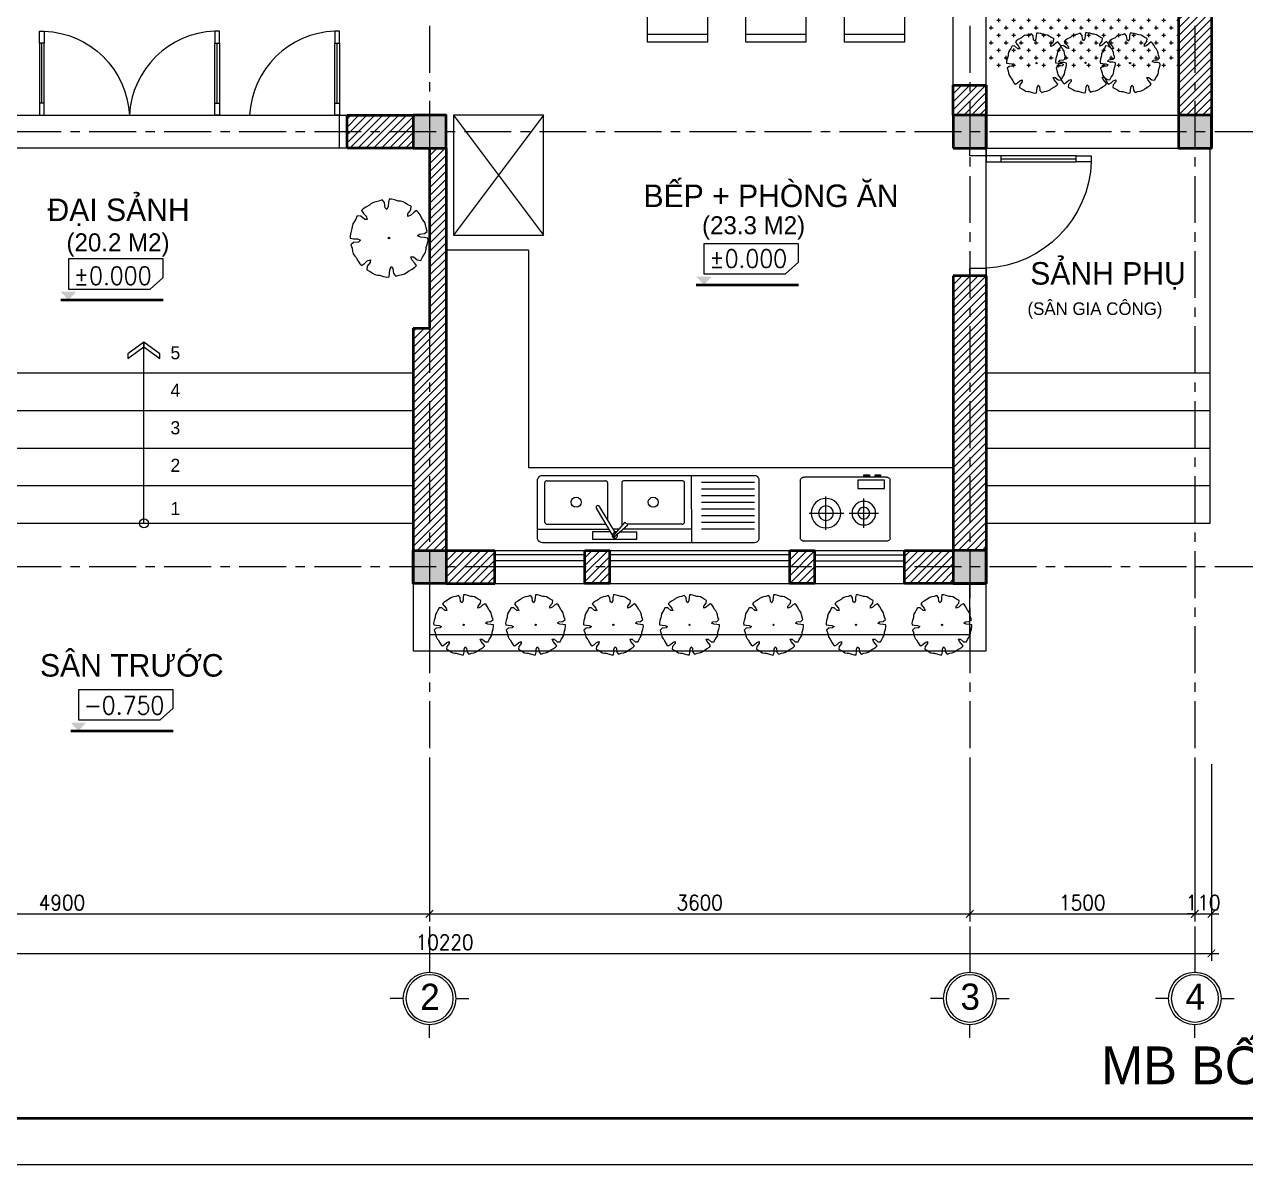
# Model space of a CAD drawing. Header units: millimetres. Extents: x -529782 to -142003, y -492574 to -273331.
# Drawn here: x -262904 to -254766, y -390810 to -383213 of the extents above; entities that cross this region are included whole.
import ezdxf
from ezdxf.enums import TextEntityAlignment as Align

# ---------------------------------------------------------------- set-up
doc = ezdxf.new("R2010")
doc.units = ezdxf.units.MM
doc.header["$LTSCALE"] = 500
doc.header["$MEASUREMENT"] = 0
doc.header["$PDMODE"] = 3
doc.linetypes.add('CENTER', pattern=[2, 1.25, -0.25, 0.25, -0.25])
doc.layers.get('0').update_dxf_attribs({"linetype": 'CONTINUOUS', "lineweight": 13})
doc.layers.get('Defpoints').update_dxf_attribs({"color": 255, "linetype": 'CONTINUOUS', "lineweight": 13})
for name, color, linetype, lineweight in [('1.cat 30', 30, 'CONTINUOUS', 35), ('1.cot', 2, 'CONTINUOUS', 35), ('2.thay 145', 145, 'CONTINUOUS', 18), ('3.manh 08', 8, 'CONTINUOUS', 9), ('4.dim 08', 8, 'CONTINUOUS', 13), ('7.tim 67', 67, 'CENTER', 9), ('8.vat lieu 08', 8, 'CONTINUOUS', 5), ('9.text \xad white', 7, 'CONTINUOUS', 15), ('CA.manh 08', 8, 'CONTINUOUS', 9), ('CA.thay 145', 145, 'CONTINUOUS', 18), ('noithat', 15, 'CONTINUOUS', 9)]:
    doc.layers.add(name, color=color, linetype=linetype, lineweight=lineweight)
doc.styles.add('CA.JSC1', font='')
doc.styles.get("Standard").update_dxf_attribs({"font": 'txt.shx', "width": 0.9})
doc.styles.add('VnAvantH', font='')
doc.styles.get('CA.JSC1').set_extended_font_data('.VnAvantH')
doc.styles.get('VnAvantH').set_extended_font_data('.VnAvantH')
doc.dimstyles.new('CA 50', dxfattribs={"dimscale": 0, "dimtxt": 100, "dimasz": 50, "dimexe": 50, "dimexo": 0, "dimgap": 25, "dimtad": 1, "dimdec": 0, "dimzin": 0, "dimdsep": 46, "dimtxsty": 'Standard', "dimblk": 'ARCHTICK', "dimcen": 0.09, "dimdle": 50, "dimclrd": 256, "dimclre": 256, "dimclrt": 7, "dimadec": 0, "dimazin": 0, "dimtfac": 1, "dimtdec": 0, "dimtix": 1, "dimtmove": 2, "dimatfit": 3, "dimldrblk": 'DOT', "dimfxl": 1, "dimtolj": 1, "dimtzin": 0, "dimarcsym": 0})
pattern_1 = [(45, (0, 0), (-26.51650429449553, 26.51650429449553), [])]

# ---------------------------------------------------------------- blocks, each defined once
blk = doc.blocks.new('A$C2BDB356E')
at = {"layer": 'noithat', "color": 135, "linetype": 'Continuous'}
for p, q in [((0.0007344302721321583, 599.9999563574092), (0.0007344302721321583, 699.9999563574092)), ((0.0007344302721321583, 699.9999563574092), (40.00073443027213, 699.9999563574092)), ((40.00073443027213, 699.9999563574092), (40.00073443027213, 599.9999563574092)), ((40.00073443027213, 599.9999563574092), (0.0007344302721321583, 599.9999563574092)), ((0.0007344302721321583, 99.99995635740925), (0.0007344302721321583, -4.364259075373411e-05)), ((40.00073443027213, 99.99995635740925), (0.0007344302721321583, 99.99995635740925)), ((40.00073443027213, -4.364259075373411e-05), (40.00073443027213, 99.99995635740925)), ((0.0007344302721321583, -4.364259075373411e-05), (40.00073443027213, -4.364259075373411e-05))]:
    blk.add_line(p, q, dxfattribs=at)
at = {"layer": 'noithat', "color": 8, "linetype": 'Continuous'}
for p, q in [((0.0007344302721321583, 99.99995635740925), (0.0007344302721321583, 599.9999563574092)), ((20.00073443027213, 599.9999563574092), (20.00073443027213, 99.99995635740925)), ((40.00073443027213, 599.9999563574092), (40.00073443027213, 99.99995635740925))]:
    blk.add_line(p, q, dxfattribs=at)
at = {"layer": 'noithat', "color": 1, "linetype": 'Continuous'}
blk.add_arc((10.18820847296689, 740.3098040898665), 740.9098847954065, 272.306074052381, 356.8812333185894, dxfattribs=at)
blk = doc.blocks.new('A$C46190709')
at = {"layer": 'noithat'}
for p, q in [((151.6996970623732, 1411.058481153101), (151.6996970623732, 1811.308481153101)), ((151.6996970623732, 1811.308481153101), (556.389697059989, 1811.308481153101)), ((556.389697059989, 1811.308481153101), (556.389697059989, 1411.058481153101)), ((806.4235157519579, 1411.058481153101), (806.4235157519579, 1811.308481153101)), ((806.4235157519579, 1811.308481153101), (1211.113515749574, 1811.308481153101)), ((1211.113515749574, 1811.308481153101), (1211.113515749574, 1411.058481153101)), ((1463.147334441543, 1411.058481153101), (1463.147334441543, 1811.308481153101)), ((1463.147334441543, 1811.308481153101), (1867.837334439158, 1811.308481153101)), ((1867.837334439158, 1811.308481153101), (1867.837334439158, 1411.058481153101)), ((151.6996970623732, 1761.308481153101), (556.389697059989, 1761.308481153101)), ((806.4235157519579, 1761.308481153101), (1211.113515749574, 1761.308481153101)), ((1463.147334441543, 1761.308481153101), (1867.837334439158, 1761.308481153101)), ((556.389697059989, 1411.058481153101), (151.6996970623732, 1411.058481153101)), ((1211.113515749574, 1411.058481153101), (806.4235157519579, 1411.058481153101)), ((1867.837334439158, 1411.058481153101), (1463.147334441543, 1411.058481153101)), ((3.938376903533936e-05, 1303.521047540009), (50.00003938376904, 1253.521047540009)), ((3.938376903533936e-05, 503.1370746046305), (3.938376903533936e-05, 1303.521047540009)), ((3.938376903533936e-05, 1303.521047540009), (2000.08820720017, 1303.521047540009)), ((1950.08820720017, 1253.521047540009), (2000.08820720017, 1303.521047540009)), ((2000.08820720017, 1303.521047540009), (2000.08820720017, 503.1370746046305)), ((50.00003938376904, 553.1370746046305), (50.00003938376904, 1253.521047540009)), ((50.00003938376904, 1253.521047540009), (1950.08820720017, 1253.521047540009)), ((1950.08820720017, 1253.521047540009), (1950.08820720017, 553.1370746046305)), ((3.938376903533936e-05, 503.1370746046305), (50.00003938376904, 553.1370746046305)), ((2000.08820720017, 503.1370746046305), (3.938376903533936e-05, 503.1370746046305)), ((1950.08820720017, 553.1370746046305), (50.00003938376904, 553.1370746046305)), ((2000.08820720017, 503.1370746046305), (1950.08820720017, 553.1370746046305)), ((151.6996970623732, 400.250007789582), (151.6996970623732, 7.789582014083862e-06)), ((556.389697059989, 400.250007789582), (151.6996970623732, 400.250007789582)), ((556.389697059989, 7.789582014083862e-06), (556.389697059989, 400.250007789582)), ((806.4235157519579, 400.250007789582), (806.4235157519579, 7.789582014083862e-06)), ((1211.113515749574, 400.250007789582), (806.4235157519579, 400.250007789582)), ((1211.113515749574, 7.789582014083862e-06), (1211.113515749574, 400.250007789582)), ((1463.147334441543, 400.250007789582), (1463.147334441543, 7.789582014083862e-06)), ((1867.837334439158, 400.250007789582), (1463.147334441543, 400.250007789582)), ((1867.837334439158, 7.789582014083862e-06), (1867.837334439158, 400.250007789582)), ((151.6996970623732, 50.00000778958201), (556.389697059989, 50.00000778958201)), ((151.6996970623732, 7.789582014083862e-06), (556.389697059989, 7.789582014083862e-06)), ((806.4235157519579, 50.00000778958201), (1211.113515749574, 50.00000778958201)), ((806.4235157519579, 7.789582014083862e-06), (1211.113515749574, 7.789582014083862e-06)), ((1463.147334441543, 50.00000778958201), (1867.837334439158, 50.00000778958201)), ((1463.147334441543, 7.789582014083862e-06), (1867.837334439158, 7.789582014083862e-06))]:
    blk.add_line(p, q, dxfattribs=at)
blk = doc.blocks.new('A$C1A9D127A')
at = {"layer": 'noithat', "color": 135, "linetype": 'Continuous'}
for p, q in [((49.99985728343017, 109.9998206971213), (-0.0001427165698260069, 109.9998206971213)), ((-0.0001427165698260069, 109.9998206971213), (-0.0001427165698260069, -0.000179302878677845)), ((49.99985728343017, -0.000179302878677845), (49.99985728343017, 109.9998206971213)), ((-0.0001427165698260069, -0.000179302878677845), (49.99985728343017, -0.000179302878677845))]:
    blk.add_line(p, q, dxfattribs=at)
blk = doc.blocks.new('A$C30FB348B')
at = {"layer": 'noithat', "linetype": 'Continuous'}
for p, q in [((0.0002172812819480896, 33.85347321256995), (0.0002172812819480896, 421.2069516330957)), ((572.7609284371138, 440.9020689167082), (27.23950612545013, 440.9020689167082)), ((600.000217281282, 421.2069516330957), (600.000217281282, 33.85347321256995)), ((171.159261636436, 365.3245245367289), (171.159261636436, 143.323380228132)), ((423.4479116201401, 352.3814236670732), (423.4479116201401, 156.2664828933775)), ((60.14995465427637, 254.3239532783628), (289.5696166753769, 254.3239532783628)), ((325.3904412314296, 254.3239532783628), (521.5053820014, 254.3239532783628)), ((383.7958815470338, 35.55339248850942), (383.7958815470338, 89.17481165751815)), ((383.7958815470338, 89.17481165751815), (561.421077311039, 89.17481165751815)), ((561.421077311039, 89.17481165751815), (561.421077311039, 35.55339248850942)), ((572.7623986005783, 14.15982609987259), (27.23950612545013, 14.15982609987259)), ((561.421077311039, 35.55339248850942), (383.7958815470338, 35.55339248850942)), ((424.4404108226299, 9.21943062916398), (424.4404108226299, 0.000129304826259613)), ((461.3425084352493, 9.21943062916398), (424.4404108226299, 9.21943062916398)), ((424.4404108226299, 0.000129304826259613), (461.3425084352493, 0.000129304826259613)), ((461.3425084352493, 0.000129304826259613), (461.3425084352493, 9.21943062916398)), ((498.2446060404181, 9.21943062916398), (498.2446060404181, 0.000129304826259613)), ((535.1467036530375, 9.21943062916398), (498.2446060404181, 9.21943062916398)), ((498.2446060404181, 0.000129304826259613), (535.1467036530375, 0.000129304826259613)), ((535.1467036530375, 0.000129304826259613), (535.1467036530375, 9.21943062916398))]:
    blk.add_line(p, q, dxfattribs=at)
for centre, radius in [((171.159261636436, 254.3239532783628), 98.05747038781627), ((423.4479116201401, 254.3239532783628), 78.44703483184028), ((171.159261636436, 254.3239532783628), 49.02675046593203), ((423.4479116201401, 254.3239532783628), 39.22245889433288)]:
    blk.add_circle(centre, radius, dxfattribs=at)
for centre, radius, start, end in [((23.98896186053753, 416.7174651958048), 24.40207153541323, 82.34500645353862, 169.4018578650414), ((576.0105572864413, 416.7144089266658), 24.40497866236014, 10.60416503211747, 97.65190782303455), ((23.98983140289783, 38.34199333935976), 24.40012875186774, 190.6001994432586, 277.6639966626983), ((576.0186663344502, 38.3432694375515), 24.40255349083593, 262.3420477855835, 349.3978178015818)]:
    blk.add_arc(centre, radius, start, end, dxfattribs=at)
blk = doc.blocks.new('A$C6E1B72D1')
at = {"layer": 'noithat', "linetype": 'Continuous'}
for p, q in [((-0.0001640692353248596, 420.7680458985269), (-0.0001640692353248596, 22.14362573251128)), ((1444.282749138772, 442.9146523438394), (32.09326549619436, 442.91236352548)), ((449.2830543145537, 442.9131264649332), (450.34659191221, 7.104501128196716e-05)), ((1111.11319347471, 420.7672829590738), (814.6013526543975, 420.7672829590738)), ((814.6013526543975, 420.7672829590738), (814.6013526543975, 373.2193703614175)), ((967.8308753594756, 407.7980751954019), (876.3742713555694, 325.6722207032144)), ((1111.11319347471, 373.2193703614175), (1111.11319347471, 420.7672829590738)), ((1476.377323113382, 420.76880883798), (1477.335575066507, 22.14667749032378)), ((449.3356971368194, 354.2458291016519), (908.1941871270537, 354.2458291016519)), ((929.3222694024444, 373.2193703614175), (814.6013526543975, 373.2193703614175)), ((876.3742713555694, 325.6722207032144), (894.9060706719756, 307.8423256836832)), ((894.9060706719756, 307.8423256836832), (974.3280677422881, 401.890635009855)), ((914.7150306329131, 43.05503320321441), (914.7150306329131, 331.2996621094644)), ((934.092929802835, 354.2458291016519), (973.14932628721, 354.2458291016519)), ((950.1161841973662, 373.2193703614175), (961.7471961602569, 373.2193703614175)), ((957.7417640313506, 379.8828835450113), (957.786777459085, 379.8073525391519)), ((957.786777459085, 379.8073525391519), (1063.350131951272, 204.1603798829019)), ((979.8929481133819, 390.5480141602457), (980.0287513360381, 390.2893776856363)), ((980.0287513360381, 390.2893776856363), (1084.747531853616, 216.0469765625894)), ((990.2902869805694, 373.2193703614175), (1111.11319347471, 373.2193703614175)), ((1476.377323113382, 354.2458291016519), (1001.690891228616, 354.2458291016519)), ((497.4787025079131, 309.9541420899332), (497.4787025079131, 43.05427026376128)), ((513.5263709649444, 321.0274453125894), (881.2021522149444, 321.0274453125894)), ((1010.998752556741, 43.05503320321441), (1010.998752556741, 291.2682290039957)), ((1412.18741222471, 321.0274453125894), (1021.654727898538, 321.0274453125894)), ((1428.235080681741, 309.9541420899332), (1428.235080681741, 43.05503320321441)), ((32.09326549619436, 7.104501128196716e-05), (1445.240238152444, 0.0008339844644069672)), ((513.5263709649444, 31.98172998055816), (898.6673621758819, 31.98249292001128)), ((1412.18741222471, 31.98249292001128), (1027.046421013772, 31.98249292001128))]:
    blk.add_line(p, q, dxfattribs=at)
at = {"layer": 'noithat', "color": 156}
for p, q in [((32.09479137510061, 354.3312783204019), (385.142734490335, 354.3312783204019)), ((32.09479137510061, 310.0403542481363), (385.142734490335, 310.0403542481363)), ((32.09479137510061, 265.7486672364175), (385.142734490335, 265.7486672364175)), ((32.09479137510061, 221.4577431641519), (385.142734490335, 221.4577431641519)), ((32.09479137510061, 177.1668190918863), (385.142734490335, 177.1668190918863)), ((32.09479137510061, 132.8751320801675), (385.142734490335, 132.8751320801675)), ((32.09479137510061, 88.5842080079019), (385.142734490335, 88.5842080079019)), ((32.09479137510061, 44.29328393563628), (385.142734490335, 44.29328393563628))]:
    blk.add_line(p, q, dxfattribs=at)
at = {"layer": 'noithat', "linetype": 'Continuous'}
for centre in [(706.0976295098662, 175.4769082032144), (1219.617679558694, 175.4776711426675)]:
    blk.add_circle(centre, 33.2183837890625, dxfattribs=at)
for centre, radius, start, end in [((27.88928361982107, 414.6767083741724), 28.54690325358887, 81.53149259038038, 167.6794986471962), ((962.2162634953856, 397.4688732884824), 18.1301029671313, 250.4989757583646, 208.8114479477227), ((967.2825764790177, 400.668092019856), 7.15103431334749, 9.856066332278878, 85.60258372918807), ((1448.484984233975, 414.6754441000521), 28.55016045374393, 12.3232379801275, 98.46398995753543), ((511.4259673058987, 306.9064311049879), 14.27636990668869, 81.53967679184258, 167.6736672196492), ((1414.289938315749, 306.9095069915056), 14.273639983018, 12.31608928529571, 98.47056654684057), ((1073.935023337603, 210.3085482418537), 12.24091091034832, 210.1498957387909, 27.95584347097996), ((27.8893860206008, 28.23608449101448), 28.54724256486085, 192.3226559555198, 278.46819839597), ((511.4260698035359, 46.1031027585268), 14.27670949751336, 192.3306420769022, 278.4597047586103), ((900.7689119577408, 46.10205603763461), 14.27510329785728, 261.5342698816995, 347.6753836584962), ((1024.944871224463, 46.10205603763461), 14.27510329785728, 192.3246163415039, 278.4657301183006), ((1414.291083939373, 46.09898068383336), 14.27237406477604, 261.5240268080724, 347.6856265543046), ((1449.44306563586, 28.24014461413026), 28.5503489238796, 261.5348641832857, 347.6766344100138)]:
    blk.add_arc(centre, radius, start, end, dxfattribs=at)
blk = doc.blocks.new('ki hieu cost')
at = {"layer": '1.cat 30'}
blk.add_line((-119312.6479903211, -196389.5266377838), (-118175.9534743076, -196389.5266377837), dxfattribs=at)
at = {"layer": '3.manh 08'}
blk.add_lwpolyline([(-119227.225577535, -195933.8747298737), (-119227.225577535, -196268.1983629046), (-118320.4604987512, -196268.1983629046), (-118175.9534743076, -196138.8011558482), (-118175.9534743076, -195933.8747298737)], close=True, dxfattribs=at)
blk.add_solid([(-119312.6479903211, -196299.0221607631), (-119141.803164749, -196299.0221607631), (-119227.225577535, -196389.5266377839)], dxfattribs=at)
blk = doc.blocks.new('mui ten')
at = {"layer": '2.thay 145', "color": 2}
for points in [[(215.9530817739433, 213.65967309798), (154.2804254583607, 213.65967309798), (0, 0), (61.67265631558257, 0)], [(61.67265631558257, 0), (0, 0), (154.2804254583607, -213.6596730979509), (215.9530817739433, -213.6596730979509)]]:
    blk.add_lwpolyline(points, close=True, dxfattribs=at)
blk = doc.blocks.new('A$C4C885104')
at = {"color": 116}
for p, q in [((353.90112221241, 1131.769455332309), (316.8008278906345, 1108.683531083167)), ((391.9539651125669, 1141.274789348245), (353.90112221241, 1131.769455332309)), ((436.6658100187778, 1150.784047540277), (391.9539651125669, 1141.274789348245)), ((488.6582685410976, 1170.073332030326), (436.6658100187778, 1150.784047540277)), ((523.2338181063533, 1127.694199115038), (488.6582685410976, 1170.073332030326)), ((530.8443866893649, 1051.643678631634), (523.2338181063533, 1127.694199115038)), ((582.2152336016297, 1127.694199115038), (579.362497895956, 1069.298544041812)), ((590.7773687541485, 1179.303973764181), (582.2152336016297, 1127.694199115038)), ((626.0363964810967, 1180.779463738203), (590.9718065112829, 1179.016527913511)), ((674.1872363835573, 1171.091655563563), (626.0363964810967, 1180.779463738203)), ((735.6963426545262, 1151.897532328963), (674.1872363835573, 1171.091655563563)), ((763.951683267951, 1150.556445363909), (735.6963426545262, 1151.897532328963)), ((806.5286409407854, 1140.67340945825), (763.951683267951, 1150.556445363909)), ((840.1634260341525, 1120.514920104295), (806.5286409407854, 1140.67340945825)), ((878.5079255625606, 1095.650363322347), (840.1634260341525, 1120.514920104295)), ((108.3223132416606, 928.0125306583941), (85.21269899606705, 877.6437764950097)), ((162.7678298652172, 922.4715949036181), (108.3223132416606, 928.0125306583941)), ((174.0000470802188, 1006.677533041686), (204.473745688796, 964.1375089287758)), ((197.8864303231239, 1032.629086423665), (174.3408041521907, 1006.611803103238)), ((238.7920089364052, 1059.793210025877), (197.8864303231239, 1032.629086423665)), ((204.473745688796, 964.1375089287758), (243.7894519716501, 920.8273653835058)), ((295.8722552955151, 1089.668938875198), (238.7920089364052, 1059.793210025877)), ((316.8008278906345, 1108.683531083167), (295.8722552955151, 1089.668938875198)), ((558.4339253008366, 1023.12375240773), (530.8443866893649, 1051.643678631634)), ((579.362497895956, 1069.298544041812), (558.4339253008366, 1023.12375240773)), ((874.2528812214732, 919.3636479377747), (874.9314493313432, 959.0203841254115)), ((921.7349730953574, 937.2313998639584), (874.2528812214732, 919.3636479377747)), ((874.9314493313432, 959.0203841254115), (923.3798379153013, 1018.174386106431)), ((928.9252418875694, 1072.564439073205), (878.5079255625606, 1095.650363322347)), ((965.0867357477546, 976.5084720775485), (921.7349730953574, 937.2313998639584)), ((923.3798379153013, 1018.174386106431), (928.9252418875694, 1072.564439073205)), ((1007.667621448636, 1006.950263235718), (965.0867357477546, 976.5084720775485)), ((1033.645683541894, 983.0893143303692), (1007.60379087925, 1006.611803103238)), ((1060.835544556379, 942.2219700105488), (1033.645683541894, 983.0893143303692)), ((1090.742624059319, 885.1997763514519), (1060.835544556379, 942.2219700105488)), ((30.25457375496626, 763.201085370034), (28.91413167864084, 734.9715481288731)), ((40.14733090251684, 805.732280086726), (30.25457375496626, 763.201085370034)), ((60.3266307413578, 839.3359756208956), (40.14733090251684, 805.732280086726)), ((85.21269899606705, 877.6437764950097), (60.3266307413578, 839.3359756208956)), ((221.9800174385309, 874.0717957802117), (162.7678298652172, 922.4715949036181)), ((261.6728151217103, 873.3919323831797), (221.9800174385309, 874.0717957802117)), ((243.7894519716501, 920.8273653835058), (261.6728151217103, 873.3919323831797)), ((1109.77395555377, 864.2937315702438), (1090.742624059319, 885.1997763514519)), ((1132.883569799364, 827.2289132736623), (1109.77395555377, 864.2937315702438)), ((1142.400217555463, 789.2124824263155), (1132.883569799364, 827.2289132736623)), ((1151.916865311563, 744.5465362593532), (1142.400217555463, 789.2124824263155)), ((1171.226105317473, 692.6051687821746), (1151.916865311563, 744.5465362593532)), ((9.701128542423248, 673.5248466357589), (-0.0001368746161460876, 625.4213227592409)), ((-0.0001368746161460876, 625.4213227592409), (1.766497045755386, 590.3902083970606)), ((1.480732470750809, 590.1949806697667), (53.13734395802021, 581.641259200871)), ((28.91413167864084, 734.9715481288731), (9.701128542423248, 673.5248466357589)), ((53.13734395802021, 581.641259200871), (111.5924027115107, 578.7913267724216)), ((111.5924027115107, 578.7913267724216), (157.8126132115722, 557.8823388591409)), ((157.8126132115722, 557.8823388591409), (129.2646339610219, 530.322854578495)), ((1024.130999803543, 622.8980779387057), (1052.678979061544, 650.456581171602)), ((1070.351210311055, 601.9881089814007), (1024.130999803543, 622.8980779387057)), ((1052.678979061544, 650.456581171602), (1128.806269057095, 658.0616332218051)), ((1128.806269057095, 599.138176549226), (1070.351210311055, 601.9881089814007)), ((1128.806269057095, 658.0616332218051), (1171.226105317473, 692.6051687821746)), ((1180.463862560689, 590.5844550840557), (1128.806269057095, 599.138176549226)), ((1181.943749897182, 555.3581129908562), (1180.17711597681, 590.3902083970606)), ((53.13734395802021, 522.7187835760415), (10.71848971396685, 488.175248015672)), ((10.71848971396685, 488.175248015672), (30.02674770355225, 436.2338805347681)), ((30.02674770355225, 436.2338805347681), (39.54339545965195, 391.5669533237815)), ((39.54339545965195, 391.5669533237815), (49.06004321575165, 353.5505224764347)), ((129.2646339610219, 530.322854578495), (53.13734395802021, 522.7187835760415)), ((1121.616982273757, 341.4434601292014), (1141.796282112598, 375.0471556670964)), ((1141.796282112598, 375.0471556670964), (1151.689039260149, 417.5783503837883)), ((1151.689039260149, 417.5783503837883), (1153.030463352799, 445.8078876212239)), ((1153.030463352799, 445.8078876212239), (1172.243466481566, 507.2545891180634)), ((1172.243466481566, 507.2545891180634), (1181.943749897182, 555.3581129908562)), ((49.06004321575165, 353.5505224764347), (72.17063947021961, 316.4857041798532)), ((72.17063947021961, 316.4857041798532), (91.20197096467018, 295.5796593986452)), ((91.20197096467018, 295.5796593986452), (121.1090504676104, 238.5574657395482)), ((121.1090504676104, 238.5574657395482), (148.2979294732213, 197.691102463752)), ((148.2979294732213, 197.691102463752), (174.3408041521907, 174.167632650584)), ((174.2759915664792, 173.829172514379), (216.8568772748113, 204.2719447165728)), ((216.8568772748113, 204.2719447165728), (260.2096219360828, 243.5490169301629)), ((307.0131456926465, 221.7590516246855), (258.5637750998139, 162.6050496473908)), ((260.2096219360828, 243.5490169301629), (307.691713809967, 261.4157878160477)), ((307.691713809967, 261.4157878160477), (307.0131456926465, 221.7590516246855)), ((920.2707979008555, 307.3875033706427), (959.9635955765843, 306.7076399698853)), ((938.1541610509157, 259.9520703665912), (920.2707979008555, 307.3875033706427)), ((977.4698673337698, 216.6419268213212), (938.1541610509157, 259.9520703665912)), ((959.9635955765843, 306.7076399698853), (1019.175783157349, 258.3088218942285)), ((1007.943565934896, 174.1019027121365), (977.4698673337698, 216.6419268213212)), ((1019.175783157349, 258.3088218942285), (1073.621299773455, 252.7669050954282)), ((1073.621299773455, 252.7669050954282), (1096.731896027923, 303.1366402991116)), ((1096.731896027923, 303.1366402991116), (1121.616982273757, 341.4434601292014)), ((258.5637750998139, 162.6050496473908), (253.0183711349964, 108.2149966806173)), ((253.0183711349964, 108.2149966806173), (303.4356874525547, 85.12907242774963)), ((303.4356874525547, 85.12907242774963), (341.7801869884133, 60.26451564580202)), ((341.7801869884133, 60.26451564580202), (375.4159540832043, 40.10700733587146)), ((375.4159540832043, 40.10700733587146), (417.9919297471642, 30.22397143021226)), ((417.9919297471642, 30.22397143021226), (446.2482523694634, 28.88190342113376)), ((446.2482523694634, 28.88190342113376), (507.7573586478829, 9.688761230558157)), ((507.7573586478829, 9.688761230558157), (555.9072165340185, -2.798810601234436e-05)), ((555.9072165340185, -2.798810601234436e-05), (590.9718065112829, 1.763888884335756)), ((591.1672262698412, 1.476443029940128), (599.7283794134855, 53.08523663878441)), ((599.7283794134855, 53.08523663878441), (602.5820971354842, 111.4808917082846)), ((602.5820971354842, 111.4808917082846), (623.5106697231531, 157.6566643863916)), ((623.5106697231531, 157.6566643863916), (651.0992263332009, 129.1367381624877)), ((651.0992263332009, 129.1367381624877), (658.709794908762, 53.08523663878441)), ((658.709794908762, 53.08523663878441), (693.2863264903426, 10.70610371977091)), ((693.2863264903426, 10.70610371977091), (745.2787850052118, 29.99636925384402)), ((745.2787850052118, 29.99636925384402), (789.9896479025483, 39.50464640185237)), ((789.9896479025483, 39.50464640185237), (828.0424908101559, 49.00998041778803)), ((828.0424908101559, 49.00998041778803), (865.1437671333551, 72.09688571467996)), ((865.1437671333551, 72.09688571467996), (886.0723397284746, 91.11049687862396)), ((886.0723397284746, 91.11049687862396), (943.1516040787101, 120.9872067682445)), ((943.1516040787101, 120.9872067682445), (984.0571826919913, 148.1503493264318)), ((984.0571826919913, 148.1503493264318), (1007.60379087925, 174.167632650584))]:
    blk.add_line(p, q, dxfattribs=at)
blk.add_ellipse((590.9718065112829, 590.3902083970606), major_axis=(-12.27511061385772, 5.040717177489792e-09), ratio=0.9990173375210415, dxfattribs=at)
blk = doc.blocks.new('khung co loan')
at = {"layer": '1.cat 30'}
blk.add_lwpolyline([(1158.281703106128, -14553.47590842255), (1158.281703106128, -303.4759079545038), (20658.28170374641, -303.4759079545038), (20658.28170374641, -14553.47590842255)], close=True, dxfattribs=at)
at = {"layer": '3.manh 08'}
blk.add_lwpolyline([(0, -14850.00000048772), (21000.00000000023, -14850.00000048772), (21000.00000000023, -4.877219907939434e-07), (0, -4.877219907939434e-07)], close=True, dxfattribs=at)
blk = doc.blocks.new('A$C41BA5761')
at = {"layer": '2.thay 145'}
blk.add_lwpolyline([(839.9994073519047, 524.9998310285737, -3898660.642287513), (839.9994073521084, 525.0001542164828, 1.154242490888426e-06), (839.9994073524431, 524.9999926225864, 1.154242490888426e-06)], format="xyb", dxfattribs=at)
at = {"layer": '3.manh 08'}
for p, q in [((524.9994049160159, 1050.000159478077), (524.9994049160159, 875.0001713204256)), ((174.9994048396911, 525.0001523148676), (-0.000583361616008915, 525.0001523148676)), ((874.9994049923262, 525.0001523148676), (1049.999393193633, 525.0001523148676)), ((524.9994049160159, 0.0001831847475841641), (524.9994049160159, 175.000171342399))]:
    blk.add_line(p, q, dxfattribs=at)
blk.add_arc((524.9994049160159, 525.0001713313977), 349.9999999890093, 359.9999968883953, 359.9999381014106, dxfattribs=at)
blk = doc.blocks.new('_ArchTick')
at = {"color": 1, "linetype": 'ByBlock', "const_width": 0.150000081}
blk.add_lwpolyline([(-0.5000002699998731, -0.5000002699998731), (0.5000002699998731, 0.5000002699998731)], dxfattribs=at)
blk = doc.blocks.new('*D641')
at = {"layer": '7.tim 67', "linetype": 'Continuous', "lineweight": -2, "transparency": 16777216}
for p, q in [((110.0000000000582, -8525.5), (110.0000000000581, -9572.000000000058)), ((5010.000000000058, -8525.5), (5010.000000000058, -9572.000000000058)), ((60.00000000005815, -9522.000000000058), (5060.000000000058, -9522.000000000058))]:
    blk.add_line(p, q, dxfattribs=at)
at = {"layer": 'Defpoints', "color": 0, "linetype": 'Continuous', "transparency": 16777216}
for p in [(110.0000000000582, -8525.5), (5010.000000000058, -8525.5), (5010.000000000058, -9522.000000000058)]:
    blk.add_point(p, dxfattribs=at)
at = {"layer": '7.tim 67', "linetype": 'Continuous', "lineweight": -2, "transparency": 16777216, "xscale": 50, "yscale": 50, "zscale": 50, "rotation": 180}
blk.add_blockref('_ArchTick', (110.0000000000582, -9522.000000000058), dxfattribs=at)
at = {"layer": '7.tim 67', "linetype": 'Continuous', "lineweight": -2, "transparency": 16777216, "xscale": 50, "yscale": 50, "zscale": 50}
blk.add_blockref('_ArchTick', (5010.000000000058, -9522.000000000058), dxfattribs=at)
at = {"layer": '7.tim 67', "color": 7, "linetype": 'Continuous', "transparency": 16777216, "insert": (2560.000000000058, -9447.000000000058), "char_height": 100, "attachment_point": 5}
blk.add_mtext('\\A1;4900', dxfattribs=at)
blk = doc.blocks.new('_DOT')
at = {"color": 1, "linetype": 'ByBlock'}
blk.add_line((-0.5, 0), (-1, 0), dxfattribs=at)
at = {"color": 1, "linetype": 'ByBlock', "const_width": 0.5}
blk.add_lwpolyline([(-0.25, 0, 1), (0.25, 0, 1)], format="xyb", close=True, dxfattribs=at)
blk = doc.blocks.new('*D642')
at = {"layer": '7.tim 67', "linetype": 'Continuous', "lineweight": -2, "transparency": 16777216}
for p, q in [((5010.000000000058, -8525.5), (5010.000000000058, -9572.000000000058)), ((8609.999999999302, -8525.5), (8609.999999999302, -9572.000000000058)), ((4960.000000000058, -9522.000000000058), (8659.999999999302, -9522.000000000058))]:
    blk.add_line(p, q, dxfattribs=at)
at = {"layer": 'Defpoints', "color": 0, "linetype": 'Continuous', "transparency": 16777216}
for p in [(5010.000000000058, -8525.5), (8609.999999999302, -8525.5), (8609.999999999302, -9522.000000000058)]:
    blk.add_point(p, dxfattribs=at)
at = {"layer": '7.tim 67', "linetype": 'Continuous', "lineweight": -2, "transparency": 16777216, "xscale": 50, "yscale": 50, "zscale": 50, "rotation": 180}
blk.add_blockref('_ArchTick', (5010.000000000058, -9522.000000000058), dxfattribs=at)
at = {"layer": '7.tim 67', "linetype": 'Continuous', "lineweight": -2, "transparency": 16777216, "xscale": 50, "yscale": 50, "zscale": 50}
blk.add_blockref('_ArchTick', (8609.999999999302, -9522.000000000058), dxfattribs=at)
at = {"layer": '7.tim 67', "color": 7, "linetype": 'Continuous', "transparency": 16777216, "insert": (6809.99999999968, -9447.000000000058), "char_height": 100, "attachment_point": 5}
blk.add_mtext('\\A1;3600', dxfattribs=at)
blk = doc.blocks.new('*D643')
at = {"layer": '7.tim 67', "linetype": 'Continuous', "lineweight": -2, "transparency": 16777216}
for p, q in [((8609.999999999302, -8525.5), (8609.999999999302, -9572.000000000058)), ((10110.00000000006, -8525.5), (10110.00000000006, -9572.000000000058)), ((8559.999999999302, -9522.000000000058), (10160.00000000006, -9522.000000000058))]:
    blk.add_line(p, q, dxfattribs=at)
at = {"layer": 'Defpoints', "color": 0, "linetype": 'Continuous', "transparency": 16777216}
for p in [(8609.999999999302, -8525.5), (10110.00000000006, -8525.5), (10110.00000000006, -9522.000000000058)]:
    blk.add_point(p, dxfattribs=at)
at = {"layer": '7.tim 67', "linetype": 'Continuous', "lineweight": -2, "transparency": 16777216, "xscale": 50, "yscale": 50, "zscale": 50, "rotation": 180}
blk.add_blockref('_ArchTick', (8609.999999999302, -9522.000000000058), dxfattribs=at)
at = {"layer": '7.tim 67', "linetype": 'Continuous', "lineweight": -2, "transparency": 16777216, "xscale": 50, "yscale": 50, "zscale": 50}
blk.add_blockref('_ArchTick', (10110.00000000006, -9522.000000000058), dxfattribs=at)
at = {"layer": '7.tim 67', "color": 7, "linetype": 'Continuous', "transparency": 16777216, "insert": (9359.99999999968, -9447.000000000058), "char_height": 100, "attachment_point": 5}
blk.add_mtext('\\A1;1500', dxfattribs=at)
blk = doc.blocks.new('*D644')
at = {"layer": '7.tim 67', "linetype": 'Continuous', "lineweight": -2, "transparency": 16777216}
for p, q in [((10110.00000000006, -8525.5), (10110.00000000006, -9572.000000000058)), ((10220.00000000146, -8525.5), (10220.00000000146, -9572.000000000058)), ((10110.00000000006, -9522.000000000058), (10060.00000000006, -9522.000000000058)), ((10110.00000000006, -9522.000000000058), (10220.00000000146, -9522.000000000058)), ((10220.00000000146, -9522.000000000058), (10270.00000000146, -9522.000000000058))]:
    blk.add_line(p, q, dxfattribs=at)
at = {"layer": 'Defpoints', "color": 0, "linetype": 'Continuous', "transparency": 16777216}
for p in [(10110.00000000006, -8525.5), (10220.00000000146, -8525.5), (10220.00000000146, -9522.000000000058)]:
    blk.add_point(p, dxfattribs=at)
at = {"layer": '7.tim 67', "linetype": 'Continuous', "lineweight": -2, "transparency": 16777216, "xscale": 50, "yscale": 50, "zscale": 50}
blk.add_blockref('_ArchTick', (10110.00000000006, -9522.000000000058), dxfattribs=at)
at = {"layer": '7.tim 67', "linetype": 'Continuous', "lineweight": -2, "transparency": 16777216, "xscale": 50, "yscale": 50, "zscale": 50, "rotation": 180}
blk.add_blockref('_ArchTick', (10220.00000000146, -9522.000000000058), dxfattribs=at)
at = {"layer": '7.tim 67', "color": 7, "linetype": 'Continuous', "transparency": 16777216, "insert": (10165.00000000076, -9447.000000000058), "char_height": 100, "attachment_point": 5}
blk.add_mtext('\\A1;110', dxfattribs=at)
blk = doc.blocks.new('*D645')
at = {"layer": '7.tim 67', "linetype": 'Continuous', "lineweight": -2, "transparency": 16777216}
for p, q in [((5.817367696478944e-11, -8525.5), (5.809343198327531e-11, -9836.000000000058)), ((10220.00000000146, -8525.5), (10220.00000000146, -9836.000000000058)), ((-49.99999999994191, -9786.000000000058), (10270.00000000146, -9786.000000000058))]:
    blk.add_line(p, q, dxfattribs=at)
at = {"layer": 'Defpoints', "color": 0, "linetype": 'Continuous', "transparency": 16777216}
for p in [(5.817367696478944e-11, -8525.5), (10220.00000000146, -8525.5), (10220.00000000146, -9786.000000000058)]:
    blk.add_point(p, dxfattribs=at)
at = {"layer": '7.tim 67', "linetype": 'Continuous', "lineweight": -2, "transparency": 16777216, "xscale": 50, "yscale": 50, "zscale": 50, "rotation": 180}
blk.add_blockref('_ArchTick', (5.809649360027318e-11, -9786.000000000058), dxfattribs=at)
at = {"layer": '7.tim 67', "linetype": 'Continuous', "lineweight": -2, "transparency": 16777216, "xscale": 50, "yscale": 50, "zscale": 50}
blk.add_blockref('_ArchTick', (10220.00000000146, -9786.000000000058), dxfattribs=at)
at = {"layer": '7.tim 67', "color": 7, "linetype": 'Continuous', "transparency": 16777216, "insert": (5110.000000000757, -9711.000000000058), "char_height": 100, "attachment_point": 5}
blk.add_mtext('\\A1;10220', dxfattribs=at)
blk = doc.blocks.new('sdfdggh')
at = {"layer": '7.tim 67', "ltscale": 0.5}
for p, q in [((5010.000000000058, 2894.499999999942), (5010.000000000058, -9823.000000000058)), ((8609.999999999302, 2894.499999999942), (8609.999999999302, -9823.000000000058)), ((10110.00000000006, 2894.499999999942), (10110.00000000006, -9823.000000000058)), ((12554.49999999994, -4310), (-2632.000000000058, -4310)), ((12554.49999999994, -7209.999999999942), (-2632.000000000058, -7209.999999999942))]:
    blk.add_line(p, q, dxfattribs=at)
at = {"layer": '2.thay 145', "xscale": 0.5, "yscale": 0.5, "zscale": 0.5}
for p in [(4747.500297542021, -10348.00007973908), (8347.500297541264, -10348.00007973908), (9847.500297542021, -10348.00007973908)]:
    blk.add_blockref('A$C41BA5761', p, dxfattribs=at)
at = {"layer": '9.text \xad white', "style": 'CA.JSC1'}
for s, p in [('2', (5012.750316522724, -10073.75005785911)), ('3', (8612.750316521968, -10073.75005785911)), ('4', (10112.75031652272, -10073.75005785911))]:
    blk.add_text(s, height=174.9999882000658, dxfattribs=at).set_placement(p, align=Align.MIDDLE)
at = {"layer": '7.tim 67', "color": 9, "linetype": 'Continuous'}
for base, p1, p2, picture, middle in [((10220.00000000146, -9786.000000000058), (5.817367696478944e-11, -8525.5), (10220.00000000146, -8525.5), '*D645', (5110.000000000757, -9711.000000000058)), ((5010.000000000058, -9522.000000000058), (110.0000000000582, -8525.5), (5010.000000000058, -8525.5), '*D641', (2560.000000000058, -9447.000000000058)), ((8609.999999999302, -9522.000000000058), (5010.000000000058, -8525.5), (8609.999999999302, -8525.5), '*D642', (6809.99999999968, -9447.000000000058)), ((10110.00000000006, -9522.000000000058), (8609.999999999302, -8525.5), (10110.00000000006, -8525.5), '*D643', (9359.99999999968, -9447.000000000058)), ((10220.00000000146, -9522.000000000058), (10110.00000000006, -8525.5), (10220.00000000146, -8525.5), '*D644', (10165.00000000076, -9447.000000000058))]:
    dim = blk.add_linear_dim(base=base, p1=p1, p2=p2, dimstyle='CA 50', override={"dimscale": 1}, dxfattribs=at)
    dim.commit()
    dim.dimension.update_dxf_attribs({"geometry": picture, "text_midpoint": middle})

msp = doc.modelspace()

# ---------------------------------------------------------------- hatches: boundary and pattern name
at = {"layer": '1.cot'}
for points in [[(-260093.8179060325, -383817.4999999998), (-260313.8179060325, -383817.4999999998), (-260313.8179060325, -384037.4999999998), (-260093.8179060325, -384037.4999999998)], [(-260093.8179060325, -383817.4999999998), (-260313.8179060325, -383817.4999999998), (-260313.8179060325, -384037.4999999998), (-260093.8179060325, -384037.4999999998)], [(-256493.8179060325, -383817.4999999998), (-256713.8179060325, -383817.4999999998), (-256713.8179060325, -384037.4999999998), (-256493.8179060325, -384037.4999999998)], [(-254993.8179060325, -383817.4999999998), (-255213.8179060325, -383817.4999999998), (-255213.8179060325, -384037.4999999998), (-254993.8179060325, -384037.4999999998)], [(-260313.8179060325, -386717.4999999998), (-260093.8179060325, -386717.4999999998), (-260093.8179060325, -386937.4999999998), (-260313.8179060325, -386937.4999999998)], [(-256493.8179060325, -386717.4999999998), (-256713.8179060325, -386717.4999999998), (-256713.8179060325, -386937.4999999998), (-256493.8179060325, -386937.4999999998)]]:
    msp.add_hatch(color=256, dxfattribs=at).paths.add_polyline_path(points)
at = {"layer": '8.vat lieu 08'}
h = msp.add_hatch(dxfattribs=at)
h.set_pattern_fill('ANSI31', color=256, scale=300, style=0)
h.set_pattern_definition(pattern_1)
h.paths.add_polyline_path([(-254993.8179060325, -378587.4999999998), (-255213.8179060325, -378587.4999999998), (-255213.8179060325, -380837.4999999998), (-256493.8179060341, -380837.4999999998), (-256493.8179060341, -380947.4999999998), (-255588.8179060325, -380947.4999999998), (-255588.8179060325, -381277.4999999998), (-255213.8179060325, -381277.4999999999), (-255213.8179060323, -383817.4999999998), (-254993.8179060325, -383817.4999999998)])
h.paths.add_polyline_path([(-255213.8179060324, -381202.4999999998), (-255513.8179060325, -381202.4999999998), (-255513.8179060325, -380947.4999999997), (-255213.8179060324, -380947.4999999998)], flags=16)
h.paths.add_polyline_path([(-255213.8179060325, -381202.4999999998), (-255513.8179060325, -381202.4999999998), (-255513.8179060325, -381057.4999999997), (-255213.8179060325, -381057.4999999998)], flags=16)
h.paths.add_polyline_path([(-256493.8179060326, -381057.4999999998), (-256713.8179060335, -381057.4999999998), (-256713.8179060325, -381317.4999999998), (-256493.8179060326, -381317.4999999998)])
h.paths.add_polyline_path([(-256493.8179060325, -383617.4999999997), (-256713.8179060325, -383617.4999999998), (-256713.8179060325, -383817.4999999998), (-256493.8179060325, -383817.4999999998)])
h.paths.add_polyline_path([(-256493.8179060324, -379587.4999999997), (-256713.8179060326, -379587.4999999998), (-256713.8179060326, -379837.4999999999), (-256493.8179060324, -379837.4999999998)])
h = msp.add_hatch(dxfattribs=at)
h.set_pattern_fill('ANSI31', color=256, scale=300, style=0)
h.set_pattern_definition(pattern_1)
h.paths.add_polyline_path([(-263653.8179060412, -383817.4999999998), (-264283.8179060324, -383817.4999999997), (-264283.8179060325, -384037.4999999998), (-263653.8179060411, -384037.4999999999)], flags=17)
h.paths.add_polyline_path([(-260313.8179060325, -383817.4999999998), (-260753.8179060325, -383817.4999999999), (-260753.8179060325, -384037.5000000001), (-260313.8179060325, -384037.5000000002)])
h.paths.add_polyline_path([(-264883.8179060325, -383817.4999999997), (-264993.8179060325, -383817.4999999998), (-264993.8179060325, -384037.4999999998), (-264883.8179060325, -384037.4999999998)], flags=17)
h.paths.add_polyline_path([(-264993.8179060325, -379837.4999999998), (-264353.8179060327, -379837.4999999998), (-264353.8179060325, -379727.4999999994), (-264203.8179060325, -379727.4999999994), (-264203.8179060327, -379837.4999999998), (-264053.8179060327, -379837.4999999998), (-264053.8179060325, -379727.4999999999), (-263903.8179060325, -379727.4999999999), (-263903.8179060327, -379837.4999999998), (-260603.8179060326, -379837.4999999998), (-260603.8179060325, -379727.4999999999), (-260453.8179060325, -379727.4999999999), (-260453.8179060326, -379837.4999999999), (-260313.8179060325, -379837.4999999999), (-260313.8179060325, -379617.4999999998), (-264993.8179060325, -379617.4999999999)])
h.paths.add_polyline_path([(-265103.8179060325, -383817.4999999998), (-265103.8179060325, -379837.4999999998), (-265213.8179060325, -379837.4999999999), (-265213.8179060325, -379617.4999999998), (-265323.8179060325, -379617.4999999998), (-265323.8179060325, -384127.4999999998), (-264993.8179060325, -384127.4999999998), (-264993.8179060325, -384037.4999999998), (-265213.8179060325, -384037.4999999998), (-265213.8179060325, -383817.4999999998)])
h = msp.add_hatch(dxfattribs=at)
h.set_pattern_fill('CROSS', color=250, scale=200, angle=-2.544443745170813e-14, style=0)
h.set_pattern_definition([(360, (58476.18209396751, 3915), (50.00000000000001, 49.99999999999999), [25, -75]), (90, (58488.68209396751, 3902.5), (-49.99999999999998, 50.00000000000001), [25, -75])])
h.paths.add_polyline_path([(-256403.9556901801, -382489.6168802708), (-255298.1037404115, -382489.6168802708), (-255298.1037404115, -382288.9995636813), (-256403.9556901801, -382288.9995636813)], flags=24)
h.paths.add_polyline_path([(-256356.1199334055, -382328.2811234962), (-255327.7167609006, -382328.2811234962), (-255327.7167609006, -382105.6783475544), (-256356.1199334055, -382105.6783475544)], flags=24)
h.paths.add_polyline_path([(-256446.9738018583, -382080.3526695424), (-255299.2209928696, -382080.3526695424), (-255299.2209928696, -381741.2912022589), (-256446.9738018583, -381741.2912022589)], flags=24)
h.paths.add_polyline_path([(-255588.8179060325, -381277.4999999998), (-255588.8179060325, -380947.4999999997), (-256493.8179060341, -380947.4999999998), (-256493.8179060324, -383517.4999999998), (-255213.8179060324, -383517.4999999998), (-255213.8179060325, -381277.4999999998)])
h = msp.add_hatch(dxfattribs=at)
h.set_pattern_fill('ANSI31', color=256, scale=300, style=0)
h.set_pattern_definition(pattern_1)
h.paths.add_polyline_path([(-256493.8179060324, -384887.4999999998), (-256713.8179060325, -384887.4999999997), (-256713.8179060325, -386717.4999999998), (-256493.8179060325, -386717.4999999998)])
h.paths.add_polyline_path([(-256713.8179060325, -386717.4999999998), (-257038.8179060324, -386717.4999999998), (-257038.8179060324, -386827.4999999998), (-257038.8179060324, -386937.4999999998), (-256713.8179060325, -386937.4999999997)])
h.paths.add_polyline_path([(-259768.8179060325, -386717.4999999998), (-260093.8179060325, -386717.4999999998), (-260093.8179060325, -386937.4999999997), (-259768.8179060325, -386937.4999999997)])
h.paths.add_polyline_path([(-260093.8179060325, -384037.4999999998), (-260203.8179060325, -384037.4999999998), (-260203.8179060325, -385237.5000000002), (-260313.8179060325, -385237.5000000002), (-260313.8179060325, -386717.4999999998), (-260093.8179060325, -386717.4999999998)])
h = msp.add_hatch(dxfattribs=at)
h.set_pattern_fill('ANSI31', color=256, scale=300, style=0)
h.set_pattern_definition(pattern_1)
h.paths.add_polyline_path([(-259003.8179060325, -386717.4999999998), (-259168.8179060325, -386717.4999999998), (-259168.8179060325, -386937.4999999998), (-259003.8179060325, -386937.4999999998)])
h.paths.add_polyline_path([(-257638.8179060325, -386717.4999999998), (-257803.8179060325, -386717.4999999998), (-257803.8179060325, -386937.4999999997), (-257638.8179060325, -386937.4999999997)])

# ---------------------------------------------------------------- linework, layer by layer
at = {"layer": '1.cat 30'}
for p, q in [((-254993.8179060325, -378367.4999999998), (-254993.8179060325, -384037.4999999998)), ((-255213.8179060325, -381277.4999999998), (-255213.8179060324, -384037.4999999998)), ((-256713.8179060325, -383817.4999999998), (-256713.8179060325, -383617.4999999998)), ((-256713.8179060325, -383617.4999999998), (-256493.8179060325, -383617.4999999998)), ((-256493.8179060325, -383617.4999999998), (-256493.8179060325, -383817.4999999997)), ((-260753.8179060325, -384037.5000000001), (-260753.8179060325, -383817.4999999998)), ((-260753.8179060325, -383817.4999999998), (-260313.8179060325, -383817.4999999998)), ((-260313.8179060325, -383817.4999999998), (-260313.8179060325, -384037.5000000001)), ((-256713.8179060325, -383817.4999999998), (-256713.8179060325, -384037.4999999998)), ((-256493.8179060325, -383817.4999999998), (-256493.8179060325, -384037.4999999998)), ((-260313.8179060325, -384037.5000000001), (-260753.8179060325, -384037.5000000001)), ((-260313.8179060325, -384037.5000000001), (-260313.8179060325, -384037.5000000001)), ((-260313.8179060325, -384037.5000000001), (-260203.8179060325, -384037.5000000001)), ((-260203.8179060325, -384037.5000000001), (-260203.8179060325, -385237.5000000001)), ((-260093.8179060325, -384037.4999999998), (-260093.8179060325, -386717.4999999998)), ((-255213.8179060324, -384037.4999999998), (-255003.8179060325, -384037.4999999998)), ((-256493.8179060325, -384887.4999999998), (-256713.8179060325, -384887.4999999998)), ((-256713.8179060325, -384887.4999999998), (-256713.8179060324, -386937.4999999998)), ((-256493.8179060324, -384887.4999999998), (-256493.8179060325, -386937.4999999997)), ((-260313.8179060325, -385237.5000000002), (-260203.8179060325, -385237.5000000002)), ((-260313.8179060325, -385237.5000000001), (-260313.8179060325, -386937.4999999998)), ((-260093.8179060325, -386717.4999999998), (-259768.8179060325, -386717.4999999998)), ((-259768.8179060325, -386937.4999999998), (-259768.8179060325, -386717.4999999998)), ((-257038.8179060324, -386717.4999999998), (-256713.8179060325, -386717.4999999998)), ((-257038.8179060324, -386937.4999999998), (-257038.8179060324, -386717.4999999998)), ((-260093.8179060325, -386937.4999999997), (-259768.8179060325, -386937.4999999998)), ((-256713.8179060325, -386937.4999999998), (-257038.8179060324, -386937.4999999998)), ((-256493.8179060325, -386937.4999999997), (-257038.8179060325, -386937.4999999997))]:
    msp.add_line(p, q, dxfattribs=at)
for points in [[(-259168.8179060325, -386717.4999999998), (-259003.8179060325, -386717.4999999998), (-259003.8179060325, -386937.4999999998), (-259168.8179060325, -386937.4999999998)], [(-257803.8179060325, -386717.4999999998), (-257638.8179060325, -386717.4999999998), (-257638.8179060325, -386937.4999999997), (-257803.8179060325, -386937.4999999997)]]:
    msp.add_lwpolyline(points, close=True, dxfattribs=at)
at = {"layer": '1.cot'}
for points in [[(-260313.8179060325, -384037.4999999998), (-260093.8179060325, -384037.4999999998), (-260093.8179060325, -383817.4999999998), (-260313.8179060325, -383817.4999999998)], [(-260313.8179060325, -384037.4999999998), (-260093.8179060325, -384037.4999999998), (-260093.8179060325, -383817.4999999998), (-260313.8179060325, -383817.4999999998)], [(-256713.8179060325, -384037.4999999998), (-256493.8179060325, -384037.4999999998), (-256493.8179060325, -383817.4999999998), (-256713.8179060325, -383817.4999999998)], [(-255213.8179060325, -384037.4999999998), (-254993.8179060325, -384037.4999999998), (-254993.8179060325, -383817.4999999998), (-255213.8179060325, -383817.4999999998)], [(-260093.8179060325, -386937.4999999998), (-260313.8179060325, -386937.4999999998), (-260313.8179060325, -386717.4999999998), (-260093.8179060325, -386717.4999999998)], [(-256713.8179060325, -386937.4999999998), (-256493.8179060325, -386937.4999999998), (-256493.8179060325, -386717.4999999998), (-256713.8179060325, -386717.4999999998)]]:
    msp.add_lwpolyline(points, close=True, dxfattribs=at)
at = {"layer": '2.thay 145'}
msp.add_line((-259768.8179060325, -386937.4999999998), (-257038.8179060324, -386937.4999999997), dxfattribs=at)
at = {"layer": '2.thay 145', "color": 2}
msp.add_circle((-262107.3179060326, -386537.4999999999), 30, dxfattribs=at)
at = {"layer": '4.dim 08'}
msp.add_line((-256493.8179060324, -384887.4999999998), (-256493.8179060324, -384037.4999999998), dxfattribs=at)
msp.add_lwpolyline([(-262107.3179060326, -386537.4999999999), (-262107.3179060326, -385361.4999999997)], dxfattribs=at)
at = {"layer": 'CA.manh 08', "color": 250}
msp.add_lwpolyline([(-263653.8179060411, -383817.4999999998), (-260753.8179060325, -383817.4999999998), (-260753.8179060325, -384037.5000000001), (-263653.8179060411, -384037.5000000001)], close=True, dxfattribs=at)
at = {"layer": 'CA.thay 145'}
for p, q in [((-256713.8179060325, -383617.4999999998), (-256713.8179060326, -381317.4999999998)), ((-256493.8179060325, -383617.4999999998), (-256493.8179060326, -381317.4999999998)), ((-256493.8179060325, -383817.4999999998), (-255213.8179060324, -383817.4999999998)), ((-256493.8179060325, -384037.4999999998), (-254993.8179060325, -384037.4999999998)), ((-255003.8179060325, -384037.4999999998), (-255003.8179060325, -386537.4999999998)), ((-259543.8179060324, -384717.4999999998), (-260093.8179060325, -384717.4999999998)), ((-259543.8179060324, -384717.4999999998), (-259543.8179060325, -386167.4999999997)), ((-260313.8179060325, -385537.4999999998), (-264663.8179060325, -385537.4999999998)), ((-255003.8179060325, -385537.4999999998), (-256493.8179060325, -385537.4999999999)), ((-260313.8179060325, -385787.4999999998), (-264913.8179060325, -385787.4999999998)), ((-255003.8179060325, -385787.4999999998), (-256493.8179060325, -385787.4999999999)), ((-260313.8179060325, -386037.4999999998), (-265163.8179060325, -386037.4999999998)), ((-255003.8179060325, -386037.4999999998), (-256493.8179060325, -386037.4999999999)), ((-256713.8179060325, -386167.4999999998), (-259543.8179060325, -386167.4999999997)), ((-260313.8179060325, -386287.4999999998), (-265413.8179060325, -386287.4999999998)), ((-255003.8179060325, -386287.4999999998), (-256493.8179060325, -386287.4999999999)), ((-260313.8179060325, -386537.4999999998), (-265663.8179060325, -386537.4999999998)), ((-255003.8179060325, -386537.4999999998), (-256493.8179060325, -386537.4999999999)), ((-259768.8179060325, -386827.4999999998), (-259768.8179060325, -386717.4999999998)), ((-259768.8179060325, -386717.4999999998), (-257038.8179060324, -386717.4999999998)), ((-259168.8179060325, -386747.4999999998), (-259768.8179060325, -386747.4999999998)), ((-259168.8179060325, -386787.4999999998), (-259768.8179060325, -386787.4999999998)), ((-257803.8179060325, -386747.4999999998), (-259003.8179060325, -386747.4999999998)), ((-257803.8179060325, -386787.4999999998), (-259003.8179060325, -386787.4999999998)), ((-257638.8179060325, -386747.4999999998), (-257038.8179060325, -386747.4999999998)), ((-257638.8179060325, -386787.4999999998), (-257038.8179060325, -386787.4999999998)), ((-257038.8179060324, -386717.4999999998), (-257038.8179060324, -386827.4999999998)), ((-259168.8179060325, -386827.4999999998), (-259768.8179060325, -386827.4999999998)), ((-257038.8179060324, -386827.4999999998), (-257638.8179060325, -386827.4999999998))]:
    msp.add_line(p, q, dxfattribs=at)
msp.add_lwpolyline([(-260803.8179060325, -383817.4999999998), (-260753.8179060325, -383817.4999999998), (-260753.8179060325, -384037.5000000001), (-260803.8179060325, -384037.5000000001)], close=True, dxfattribs=at)
for points in [[(-257803.8179060325, -386827.4999999998), (-259003.8179060325, -386827.4999999998)], [(-260313.8179060325, -386937.4999999998), (-260313.8179060325, -387387.4999999998), (-256493.8179060325, -387387.4999999998), (-256493.8179060325, -386937.4999999997)], [(-260203.8179060325, -386937.4999999998), (-260203.8179060325, -387277.4999999998), (-256603.8179060325, -387277.4999999998), (-256603.8179060325, -386937.4999999997)]]:
    msp.add_lwpolyline(points, dxfattribs=at)
at = {"layer": 'noithat'}
for p, q in [((-259443.8179060325, -383817.4999999998), (-260043.8179060325, -384617.4999999998)), ((-260043.8179060325, -383817.4999999998), (-259443.8179060325, -384617.4999999998))]:
    msp.add_line(p, q, dxfattribs=at)
msp.add_lwpolyline([(-260043.8179060325, -383817.4999999998), (-260043.8179060325, -384617.4999999998), (-259443.8179060325, -384617.4999999998), (-259443.8179060325, -383817.4999999998)], close=True, dxfattribs=at)

# ---------------------------------------------------------------- block references
at = {"layer": '2.thay 145'}
for name, p, xscale, yscale, zscale in [('khung co loan', (-270099.31907998, -375441.258471216), 1.034937242569868, 1.034937242628075, 1.034937242583367), ('ki hieu cost', (-186838.7403192624, -267114.1751609351), 0.5999999999767169, 0.5999999999767169, 0.6000000000000001), ('ki hieu cost', (-191074.2403192624, -267215.1751609351), 0.5999999999767169, 0.5999999999767169, 0.6000000000000001), ('ki hieu cost', (-191007.2403192624, -270086.1751609351), 0.5999999999767169, 0.5999999999767169, 0.6000000000000001)]:
    msp.add_blockref(name, p, dxfattribs=dict(at, xscale=xscale, yscale=yscale, zscale=zscale))
at = {"layer": '2.thay 145', "xscale": 0.5, "yscale": 0.5, "zscale": 0.5, "rotation": 270}
msp.add_blockref('mui ten', (-262107.3179060326, -385330.6636718418), dxfattribs=at)
at = {"layer": '7.tim 67', "color": 251}
msp.add_blockref('sdfdggh', (-265213.8179060325, -379617.4999999998), dxfattribs=at)
at = {"layer": 'noithat'}
msp.add_blockref('A$C46190709', (-258904.8184852142, -383328.0002461935), dxfattribs=at)
at = {"layer": 'noithat', "yscale": 0.8000000000465661, "zscale": 0.8, "rotation": 180}
for p, xscale in [((-262803.8184935832, -383257.5000349139), -0.8000000000465661), ((-261603.8173184904, -383257.5000349139), 0.8000000000029104), ((-260803.8173184883, -383257.5000349139), 0.8000000000029104)]:
    msp.add_blockref('A$C2BDB356E', p, dxfattribs=dict(at, xscale=xscale))
at = {"layer": 'noithat'}
for p, xscale, yscale, zscale in [((-256358.7814460885, -383670.1375937156), 0.338060800000676, 0.338060799986124, 0.338060800000676), ((-256032.7814460886, -383667.6375937156), 0.338060800000676, 0.338060799986124, 0.338060800000676), ((-255735.2814460886, -383670.1375937156), 0.338060800000676, 0.338060799986124, 0.338060800000676), ((-260733.763621549, -384896.0542566954), 0.4394790399965132, 0.4394790399819613, 0.4394790399999999), ((-260176.7814460886, -387413.1375937156), 0.338060800000676, 0.338060799986124, 0.338060800000676), ((-259697.2814460886, -387413.1375937156), 0.338060800000676, 0.338060799986124, 0.338060800000676), ((-259178.7814460886, -387413.1375937156), 0.338060800000676, 0.338060799986124, 0.338060800000676), ((-258671.7814460886, -387413.1375937156), 0.338060800000676, 0.338060799986124, 0.338060800000676), ((-258111.2814460886, -387413.1375937156), 0.338060800000676, 0.338060799986124, 0.338060800000676), ((-257561.7814460886, -387413.1375937156), 0.338060800000676, 0.338060799986124, 0.338060800000676), ((-256989.2814460886, -387413.1375937156), 0.338060800000676, 0.338060799986124, 0.338060800000676)]:
    msp.add_blockref('A$C4C885104', p, dxfattribs=dict(at, xscale=xscale, yscale=yscale, zscale=zscale))
at = {"layer": 'noithat', "xscale": -1}
for name, p, rotation in [('A$C1A9D127A', (-256493.8180853354, -384037.5001427163), 90), ('A$C2BDB356E', (-255793.8179496751, -384087.4992655695), 90), ('A$C1A9D127A', (-256493.8180853354, -384837.5001427163), 90), ('A$C30FB348B', (-257733.3188583956, -386215.0994012539), 180)]:
    msp.add_blockref(name, p, dxfattribs=dict(at, rotation=rotation))
at = {"layer": 'noithat', "rotation": 180}
msp.add_blockref('A$C6E1B72D1', (-258007.2406406955, -386221.0968150569), dxfattribs=at)

# ---------------------------------------------------------------- texts
at = {"layer": '9.text \xad white'}
for s, height, style, p in [('bÕp + phßng ¨n', 150, 'CA.JSC1', (-258777.9635573111, -384429.6656239377)), ('®¹i s¶nh', 150, 'CA.JSC1', (-262749.9635573111, -384523.1656239377)), ('(23.3 M2)', 120, 'CA.JSC1', (-258387.9387750564, -384611.0269575333)), ('(20.2 M2)', 120, 'CA.JSC1', (-262623.4387750564, -384725.0269575333)), ('s¶nh phô', 150, 'CA.JSC1', (-256200.9635573111, -384946.6656239377)), ('(s©n gia c«ng)', 84, 'CA.JSC1', (-256219.0194707485, -385148.862749405)), ('5', 87.49999999961852, 'VnAvantH', (-261930.4201597852, -385444.2455064543)), ('4', 87.49999999961852, 'VnAvantH', (-261930.4201597852, -385694.2455064543)), ('3', 87.49999999961852, 'VnAvantH', (-261930.4201597852, -385944.2455064543)), ('2', 87.49999999961852, 'VnAvantH', (-261930.4201597852, -386194.2455064543)), ('1', 87.49999999961852, 'VnAvantH', (-261930.4201597852, -386482.2455064543)), ('s©n tr\xadíc', 150, 'CA.JSC1', (-262799.9635573111, -387558.6656239377)), ('mb bè trÝ néi thÊt tÇng 1', 252, 'CA.JSC1', (-255728.2306576299, -390275.1273993634))]:
    msp.add_text(s, height=height, dxfattribs=dict(at, style=style)).set_placement(p)
at = {"layer": '9.text \xad white', "lineweight": 100, "char_height": 120, "width": 546.9, "attachment_point": 1}
for s, insert in [('%%P0.000', (-258339.6672303157, -384713.5311534228)), ('%%P0.000', (-262575.1672303157, -384827.5311534228)), ('-0.750', (-262508.1672303157, -387690.0311534228))]:
    msp.add_mtext(s, dxfattribs=dict(at, insert=insert))

doc.saveas('drawing.dxf')
